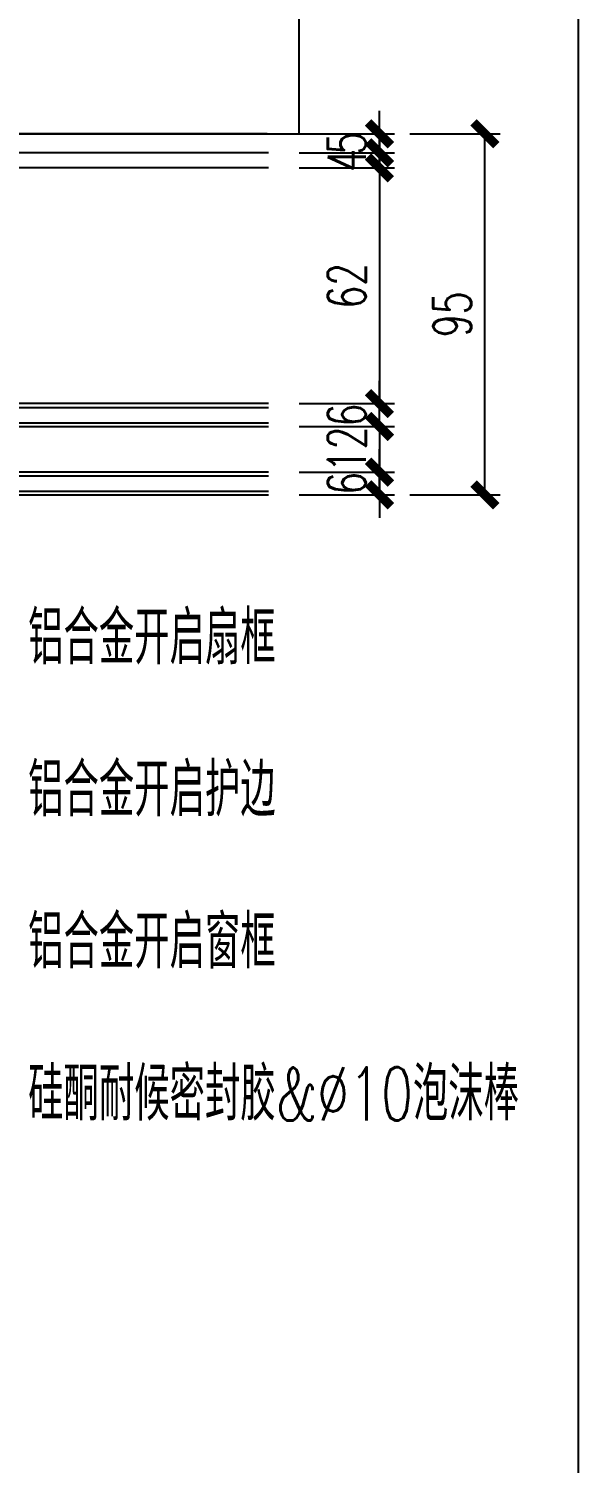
# Model space of a CAD drawing. Extents: x -160106 to 966792, y -663931 to 1550022.
# Drawn here: x -52001.4 to -51856.7, y -86298.7 to -85921.3 of the extents above; entities that cross this region are included whole.
import ezdxf
from ezdxf.enums import TextEntityAlignment as Align
from ezdxf.xclip import XClip

# ---------------------------------------------------------------- set-up
doc = ezdxf.new("R2010")
doc.units = 0
doc.linetypes.add('ZN-DASH', pattern=[0.35, 0.25, -0.1])
for name, color, linetype in [('!ZN1-填充-8', 8, 'Continuous'), ('!ZN1-标注-173', 173, 'Continuous'), ('!ZN3-玻璃幕墙-4', 4, 'Continuous'), ('!ZN4-焊缝-8', 8, 'Continuous'), ('!ZN4-辅助材料-1', 1, 'Continuous'), ('!ZN5-钢材投影-40', 40, 'Continuous'), ('!ZN5-铝材投影-112', 112, 'Continuous'), ('!ZN5-铝材断面-6', 6, 'Continuous'), ('!ZN6-虚线-8', 8, 'ZN-DASH'), ('3符号', 173, 'Continuous'), ('DIM', 173, 'Continuous'), ('TEXT', 7, 'Continuous'), ('焊缝', 8, 'Continuous')]:
    doc.layers.add(name, color=color, linetype=linetype)
doc.styles.add('DHTEXT-1', font='ROMANS.shx', dxfattribs={"width": 0.7, "bigfont": 'CHINESE.shx'})
doc.dimstyles.new('ZN4', dxfattribs={"dimscale": 4, "dimtxt": 2.5, "dimasz": 1.5, "dimexe": 1, "dimexo": 2, "dimgap": 0.9, "dimtad": 1, "dimdec": 0, "dimdsep": 46, "dimtxsty": 'DHTEXT-1', "dimblk": 'ARCHTICK', "dimcen": 2.5, "dimclrd": 173, "dimclre": 173, "dimclrt": 7, "dimazin": 2, "dimtfac": 1, "dimtix": 1, "dimtmove": 2, "dimatfit": 3, "dimfxl": 0, "dimarcsym": 0})

# ---------------------------------------------------------------- blocks, each defined once
blk = doc.blocks.new('*U1397')
at = {"layer": '!ZN1-填充-8'}
h = blk.add_hatch(dxfattribs=at)
h.set_pattern_fill('ANSI37', color=256, scale=0.5, style=0)
h.set_pattern_definition([(45, (6, 0), (-1.12253, 1.12253), []), (135, (6, 0), (-1.12253, -1.12253), [])])
h.paths.add_polyline_path([(0, 5), (0, 19), (1, 18), (14, 18), (14, 17.75), (12, 15.75), (12, 8.25), (14, 6.25), (14, 6), (1, 6)])
h = blk.add_hatch(dxfattribs=at)
h.set_pattern_fill('DOTS', color=8, style=0)
h.set_pattern_definition([(0, (6, 0), (0.79375, 1.5875), [0, -1.5875])])
h.paths.add_polyline_path([(13, 15.34), (13, 8.66), (14.41, 7.25), (17.8, 7.25), (17.8, 16.75), (14.41, 16.75)])
for points in [[(18.75, 18), (14, 18), (14, 17.75), (18.75, 17.75)], [(18.75, 6.25), (14, 6.25), (14, 6), (18.75, 6)]]:
    blk.add_hatch(color=256, dxfattribs=at).paths.add_polyline_path(points)
for p, q in [((0, 23), (153.5, 23)), ((0, 19), (153.5, 19)), ((0, 5), (153.5, 5)), ((0, 1), (153.5, 1))]:
    blk.add_line(p, q, dxfattribs=at)
at = {"layer": '!ZN3-玻璃幕墙-4'}
for points in [[(153.5, 24), (1, 24), (0, 23), (0, 19), (1, 18), (153.5, 18)], [(153.5, 6), (1, 6), (0, 5), (0, 1), (1, 0), (153.5, 0)]]:
    blk.add_lwpolyline(points, dxfattribs=at)
at = {"layer": '!ZN4-辅助材料-1'}
for points in [[(0, 5), (0, 19), (1, 18), (14, 18), (14, 17.75), (12, 15.75), (12, 8.25), (12, 8.25), (14, 6.25), (14, 6), (1, 6), (0, 5)], [(12, 15.75), (12, 8.25), (14, 6.25), (19, 6.25), (19, 17.75), (14, 17.75)], [(13, 15.34), (13, 8.66), (14.41, 7.25), (17.8, 7.25), (17.8, 16.75), (14.41, 16.75)], [(18.75, 18), (14, 18), (14, 17.75), (18.75, 17.75)], [(18.75, 6.25), (14, 6.25), (14, 6), (18.75, 6)]]:
    blk.add_lwpolyline(points, close=True, dxfattribs=at)
blk.add_lwpolyline([(18.4, 17.75), (18.4, 17.65), (14.04, 17.65), (12.1, 15.71), (12.1, 8.29), (14.04, 6.35), (18.4, 6.35), (18.4, 6.25), (18.4, 6.35)], dxfattribs=at)
at = {"layer": 'Defpoints', "color": 250}
for p in [(0, 24), (0, 18), (0, 6), (12, 6), (0, 0)]:
    blk.add_point(p, dxfattribs=at)
blk = doc.blocks.new('20200306093546', base_point=(29869.44, 42689.6))
at = {"layer": '!ZN1-填充-8'}
h = blk.add_hatch(dxfattribs=at)
h.set_pattern_fill('ANSI36', color=256, angle=-270, style=0)
h.set_pattern_definition([(135, (29867.4445, 42689.1023), (-3.086963, 0.841899), [3.96875, -0.79375, 0, -0.79375])])
edge = h.paths.add_edge_path()
edge.add_line((29867.44, 42689.1), (29867.44, 42693.6))
edge.add_arc((29867.94, 42689.1), 0.5, 90, 180, ccw=False)
edge.add_line((29867.94, 42689.6), (29870.94, 42689.6))
edge.add_arc((29870.94, 42690.1), 0.5, 270, 360)
edge.add_line((29871.44, 42690.1), (29871.44, 42693.1))
edge.add_arc((29871.94, 42693.1), 0.5, 89.9986, 179.9986, ccw=False)
edge.add_arc((29868.27, -498209.81), 540903.41, 89.9996103, 90.000087)
at = {"layer": '!ZN4-辅助材料-1', "ltscale": 15}
blk.add_arc((29868.27, -498209.81), 540903.41, 89.9996103, 90.000087, dxfattribs=at)
blk = doc.blocks.new('A$C0fc7d4ff')
at = {"layer": '!ZN5-铝材投影-112', "ltscale": 20}
for p, q in [((167.16, 5), (50.16, 5)), ((167.5, 0), (50.5, 0)), ((167.5, -4), (50.5, -4))]:
    blk.add_line(p, q, dxfattribs=at)
at = {"layer": '!ZN1-标注-173', "ltscale": 15}
blk.add_blockref('20200306093546', (2, 1), dxfattribs=at)
at = {"layer": '!ZN3-玻璃幕墙-4'}
blk.add_blockref('*U1397', (14, -90), dxfattribs=at)
blk = doc.blocks.new('_ArchTick')
at = {"color": 0, "linetype": 'ByBlock', "const_width": 0.4}
blk.add_lwpolyline([(-0.5, -0.5), (0.5, 0.5)], dxfattribs=at)
blk = doc.blocks.new('*D1586')
at = {"layer": 'Defpoints', "color": 0, "ltscale": 40, "transparency": 16777216}
for p in [(-51938.24, -86037.93), (-51909.06, -86037.93), (-51938.24, -86043.93)]:
    blk.add_point(p, dxfattribs=at)
at = {"layer": 'DIM', "color": 173, "linetype": 'ByBlock', "lineweight": -2, "ltscale": 40, "transparency": 16777216}
for p, q in [((-51909.06, -86037.93), (-51909.06, -86031.93)), ((-51930.24, -86037.93), (-51905.06, -86037.93)), ((-51909.06, -86043.93), (-51909.06, -86037.93)), ((-51930.24, -86043.93), (-51905.06, -86043.93)), ((-51909.06, -86043.93), (-51909.06, -86049.93))]:
    blk.add_line(p, q, dxfattribs=at)
at = {"layer": 'DIM', "color": 173, "lineweight": -2, "ltscale": 40, "transparency": 16777216, "xscale": 6, "yscale": 6, "zscale": 6}
for p, rotation in [((-51909.06, -86037.93), 270), ((-51909.06, -86043.93), 90)]:
    blk.add_blockref('_ArchTick', p, dxfattribs=dict(at, rotation=rotation))
at = {"layer": 'DIM', "color": 7, "ltscale": 40, "transparency": 16777216, "insert": (-51917.66, -86040.93), "char_height": 10, "attachment_point": 5, "rotation": 90, "style": 'DHTEXT-1'}
blk.add_mtext('6', dxfattribs=at)
blk = doc.blocks.new('*D1587')
at = {"layer": 'Defpoints', "color": 0, "ltscale": 40, "transparency": 16777216}
for p in [(-51938.24, -86025.93), (-51938.24, -86037.93), (-51909.06, -86037.93)]:
    blk.add_point(p, dxfattribs=at)
at = {"layer": 'DIM', "color": 173, "linetype": 'ByBlock', "lineweight": -2, "ltscale": 40, "transparency": 16777216}
for p, q in [((-51909.06, -86025.93), (-51909.06, -86019.93)), ((-51930.24, -86025.93), (-51905.06, -86025.93)), ((-51909.06, -86025.93), (-51909.06, -86037.93)), ((-51930.24, -86037.93), (-51905.06, -86037.93)), ((-51909.06, -86037.93), (-51909.06, -86043.93))]:
    blk.add_line(p, q, dxfattribs=at)
at = {"layer": 'DIM', "color": 173, "lineweight": -2, "ltscale": 40, "transparency": 16777216, "xscale": 6, "yscale": 6, "zscale": 6}
for p, rotation in [((-51909.06, -86025.93), 270), ((-51909.06, -86037.93), 90)]:
    blk.add_blockref('_ArchTick', p, dxfattribs=dict(at, rotation=rotation))
at = {"layer": 'DIM', "color": 7, "ltscale": 40, "transparency": 16777216, "insert": (-51917.66, -86031.93), "char_height": 10, "attachment_point": 5, "rotation": 90, "style": 'DHTEXT-1'}
blk.add_mtext('12', dxfattribs=at)
blk = doc.blocks.new('*D1588')
at = {"layer": 'Defpoints', "color": 0, "ltscale": 40, "transparency": 16777216}
for p in [(-51938.24, -86019.93), (-51909.06, -86019.93), (-51938.24, -86025.93)]:
    blk.add_point(p, dxfattribs=at)
at = {"layer": 'DIM', "color": 173, "linetype": 'ByBlock', "lineweight": -2, "ltscale": 40, "transparency": 16777216}
for p, q in [((-51909.06, -86019.93), (-51909.06, -86013.93)), ((-51930.24, -86019.93), (-51905.06, -86019.93)), ((-51909.06, -86025.93), (-51909.06, -86019.93)), ((-51930.24, -86025.93), (-51905.06, -86025.93)), ((-51909.06, -86025.93), (-51909.06, -86031.93))]:
    blk.add_line(p, q, dxfattribs=at)
at = {"layer": 'DIM', "color": 173, "lineweight": -2, "ltscale": 40, "transparency": 16777216, "xscale": 6, "yscale": 6, "zscale": 6}
for p, rotation in [((-51909.06, -86019.93), 270), ((-51909.06, -86025.93), 90)]:
    blk.add_blockref('_ArchTick', p, dxfattribs=dict(at, rotation=rotation))
at = {"layer": 'DIM', "color": 7, "ltscale": 40, "transparency": 16777216, "insert": (-51917.66, -86022.93), "char_height": 10, "attachment_point": 5, "rotation": 90, "style": 'DHTEXT-1'}
blk.add_mtext('6', dxfattribs=at)
blk = doc.blocks.new('*D1589')
at = {"layer": 'Defpoints', "color": 0, "ltscale": 40, "transparency": 16777216}
for p in [(-51938.24, -85957.93), (-51938.24, -86019.93), (-51909.06, -86019.93)]:
    blk.add_point(p, dxfattribs=at)
at = {"layer": 'DIM', "color": 173, "linetype": 'ByBlock', "lineweight": -2, "ltscale": 40, "transparency": 16777216}
for p, q in [((-51930.24, -85957.93), (-51905.06, -85957.93)), ((-51909.06, -85957.93), (-51909.06, -86019.93)), ((-51930.24, -86019.93), (-51905.06, -86019.93))]:
    blk.add_line(p, q, dxfattribs=at)
at = {"layer": 'DIM', "color": 173, "lineweight": -2, "ltscale": 40, "transparency": 16777216, "xscale": 6, "yscale": 6, "zscale": 6}
for p, rotation in [((-51909.06, -85957.93), 90), ((-51909.06, -86019.93), 270)]:
    blk.add_blockref('_ArchTick', p, dxfattribs=dict(at, rotation=rotation))
at = {"layer": 'DIM', "color": 7, "ltscale": 40, "transparency": 16777216, "insert": (-51917.66, -85988.93), "char_height": 10, "attachment_point": 5, "rotation": 90, "style": 'DHTEXT-1'}
blk.add_mtext('62', dxfattribs=at)
blk = doc.blocks.new('*D1590')
at = {"layer": 'Defpoints', "color": 0, "ltscale": 40, "transparency": 16777216}
for p in [(-51938.24, -85953.93), (-51909.06, -85953.93), (-51938.24, -85957.93)]:
    blk.add_point(p, dxfattribs=at)
at = {"layer": 'DIM', "color": 173, "linetype": 'ByBlock', "lineweight": -2, "ltscale": 40, "transparency": 16777216}
for p, q in [((-51909.06, -85953.93), (-51909.06, -85947.93)), ((-51930.24, -85953.93), (-51905.06, -85953.93)), ((-51909.06, -85957.93), (-51909.06, -85953.93)), ((-51930.24, -85957.93), (-51905.06, -85957.93)), ((-51909.06, -85957.93), (-51909.06, -85963.93))]:
    blk.add_line(p, q, dxfattribs=at)
at = {"layer": 'DIM', "color": 173, "lineweight": -2, "ltscale": 40, "transparency": 16777216, "xscale": 6, "yscale": 6, "zscale": 6}
for p, rotation in [((-51909.06, -85953.93), 270), ((-51909.06, -85957.93), 90)]:
    blk.add_blockref('_ArchTick', p, dxfattribs=dict(at, rotation=rotation))
at = {"layer": 'DIM', "color": 7, "ltscale": 40, "transparency": 16777216, "insert": (-51917.66, -85955.93), "char_height": 10, "attachment_point": 5, "rotation": 90, "style": 'DHTEXT-1'}
blk.add_mtext('4', dxfattribs=at)
blk = doc.blocks.new('*D1591')
at = {"layer": 'Defpoints', "color": 0, "ltscale": 40, "transparency": 16777216}
for p in [(-51938.24, -85948.93), (-51938.24, -85953.93), (-51909.06, -85953.93)]:
    blk.add_point(p, dxfattribs=at)
at = {"layer": 'DIM', "color": 173, "linetype": 'ByBlock', "lineweight": -2, "ltscale": 40, "transparency": 16777216}
for p, q in [((-51909.06, -85948.93), (-51909.06, -85942.93)), ((-51930.24, -85948.93), (-51905.06, -85948.93)), ((-51909.06, -85948.93), (-51909.06, -85953.93)), ((-51930.24, -85953.93), (-51905.06, -85953.93)), ((-51909.06, -85953.93), (-51909.06, -85959.93))]:
    blk.add_line(p, q, dxfattribs=at)
at = {"layer": 'DIM', "color": 173, "lineweight": -2, "ltscale": 40, "transparency": 16777216, "xscale": 6, "yscale": 6, "zscale": 6}
for p, rotation in [((-51909.06, -85948.93), 270), ((-51909.06, -85953.93), 90)]:
    blk.add_blockref('_ArchTick', p, dxfattribs=dict(at, rotation=rotation))
at = {"layer": 'DIM', "color": 7, "ltscale": 40, "transparency": 16777216, "insert": (-51917.66, -85951.43), "char_height": 10, "attachment_point": 5, "rotation": 90, "style": 'DHTEXT-1'}
blk.add_mtext('5', dxfattribs=at)
blk = doc.blocks.new('*D1592')
at = {"layer": 'Defpoints', "color": 0, "ltscale": 40, "transparency": 16777216}
for p in [(-51909.06, -85948.93), (-51881.3, -85948.93), (-51909.06, -86043.93)]:
    blk.add_point(p, dxfattribs=at)
at = {"layer": 'DIM', "color": 173, "linetype": 'ByBlock', "lineweight": -2, "ltscale": 40, "transparency": 16777216}
for p, q in [((-51901.06, -85948.93), (-51877.3, -85948.93)), ((-51881.3, -86043.93), (-51881.3, -85948.93)), ((-51901.06, -86043.93), (-51877.3, -86043.93))]:
    blk.add_line(p, q, dxfattribs=at)
at = {"layer": 'DIM', "color": 173, "lineweight": -2, "ltscale": 40, "transparency": 16777216, "xscale": 6, "yscale": 6, "zscale": 6}
for p, rotation in [((-51881.3, -85948.93), 90), ((-51881.3, -86043.93), 270)]:
    blk.add_blockref('_ArchTick', p, dxfattribs=dict(at, rotation=rotation))
at = {"layer": 'DIM', "color": 7, "ltscale": 40, "transparency": 16777216, "insert": (-51889.9, -85996.43), "char_height": 10, "attachment_point": 5, "rotation": 90, "style": 'DHTEXT-1'}
blk.add_mtext('95', dxfattribs=at)
blk = doc.blocks.new('*U1593')
at = {"layer": '!ZN4-焊缝-8', "ltscale": 20}
h = blk.add_hatch(color=8, dxfattribs=at)
h.dxf.hatch_style = 1
h.paths.add_polyline_path([(4, 80, 0.414214), (0, 84), (0, 80)])
blk.add_lwpolyline([(0, 80), (4, 80, 0.414214), (0, 84)], format="xyb", close=True, dxfattribs=at)
at = {"layer": '!ZN5-钢材投影-40', "ltscale": 0.3}
for p, q in [((0, 80), (167.5, 80)), ((0, 0), (167.5, 0))]:
    blk.add_line(p, q, dxfattribs=at)
at = {"layer": '!ZN5-铝材投影-112'}
for p, q in [((0, -2), (167.5, -2)), ((0.3, -28.4), (167.5, -28.4))]:
    blk.add_line(p, q, dxfattribs=at)
at = {"layer": '!ZN6-虚线-8', "ltscale": 30}
for p, q in [((0, 76), (167.5, 76)), ((167.5, 4), (0, 4))]:
    blk.add_line(p, q, dxfattribs=at)
at = {"layer": '焊缝', "ltscale": 100}
blk.add_lwpolyline([(0, 80, -0.57735), (3.47, 74, 0.267949), (0, 76, -0.57735), (3.47, 70, 0.267949), (0, 72, -0.57735), (3.47, 66, 0.267949), (0, 68, -0.57735), (3.47, 62, 0.267949), (0, 64, -0.57735), (3.47, 58, 0.267949), (0, 60, -0.57735), (3.47, 54, 0.267949), (0, 56, -0.57735), (3.47, 50, 0.267949), (0, 52, -0.57735), (3.47, 46, 0.267949), (0, 48, -0.57735), (3.47, 42, 0.267949), (0, 44, -0.57735), (3.47, 38, 0.267949), (0, 40, -0.57735), (3.47, 34, 0.267949), (0, 36, -0.57735), (3.47, 30, 0.267949), (0, 32, -0.57735), (3.47, 26, 0.267949), (0, 28, -0.57735), (3.47, 22, 0.267949), (0, 24, -0.57735), (3.47, 18, 0.267949), (0, 20, -0.57735), (3.47, 14, 0.267949), (0, 16, -0.57735), (3.47, 10, 0.267949), (0, 12, -0.57735), (3.47, 6, 0.267949), (0, 8, -1), (0, 0, -1)], format="xyb", dxfattribs=at)

msp = doc.modelspace()

# ---------------------------------------------------------------- linework, layer by layer
at = {"layer": '3符号', "color": 7}
msp.add_line((-51856.71, -85185.19), (-51856.71, -86785.19), dxfattribs=at)

# ---------------------------------------------------------------- block references
at = {"layer": '!ZN5-铝材投影-112', "ltscale": 100}
ref = msp.add_blockref('*U1593', (-52105.74, -85989.53), dxfattribs=at)
XClip(ref).set_block_clipping_path([(-20.0750580989, 40.5983736275), (175.5000653646, 97.1473550185)])
at = {"layer": '!ZN5-铝材断面-6', "ltscale": 50}
msp.add_blockref('A$C0fc7d4ff', (-52105.74, -85953.93), dxfattribs=at)

# ---------------------------------------------------------------- texts
at = {"layer": 'TEXT', "ltscale": 40, "style": 'DHTEXT-1', "width": 0.7}
for s, p in [('铝合金开启扇框', (-52001.55, -86081.5)), ('铝合金开启护边', (-52001.55, -86121.5)), ('铝合金开启窗框', (-52001.55, -86161.5)), ('硅酮耐候密封胶&%%C10泡沫棒', (-52001.55, -86201.5))]:
    msp.add_text(s, height=14, dxfattribs=at).set_placement(p, align=Align.MIDDLE_LEFT)

# ---------------------------------------------------------------- dimensions: what is measured, and where the dimension line sits
at = {"layer": 'DIM', "ltscale": 40}
for base, p1, p2, picture, middle in [((-51909.06, -85953.93), (-51938.24, -85948.93), (-51938.24, -85953.93), '*D1591', (-51917.66, -85951.43)), ((-51881.3, -85948.93), (-51909.06, -86043.93), (-51909.06, -85948.93), '*D1592', (-51889.9, -85996.43)), ((-51909.06, -85953.93), (-51938.24, -85957.93), (-51938.24, -85953.93), '*D1590', (-51917.66, -85955.93)), ((-51909.06, -86019.93), (-51938.24, -85957.93), (-51938.24, -86019.93), '*D1589', (-51917.66, -85988.93)), ((-51909.06, -86019.93), (-51938.24, -86025.93), (-51938.24, -86019.93), '*D1588', (-51917.66, -86022.93)), ((-51909.06, -86037.93), (-51938.24, -86025.93), (-51938.24, -86037.93), '*D1587', (-51917.66, -86031.93)), ((-51909.06, -86037.93), (-51938.24, -86043.93), (-51938.24, -86037.93), '*D1586', (-51917.66, -86040.93))]:
    dim = msp.add_linear_dim(base=base, p1=p1, p2=p2, angle=90, dimstyle='ZN4', dxfattribs=at)
    dim.commit()
    dim.dimension.update_dxf_attribs({"geometry": picture, "text_midpoint": middle})

doc.saveas('drawing.dxf')
